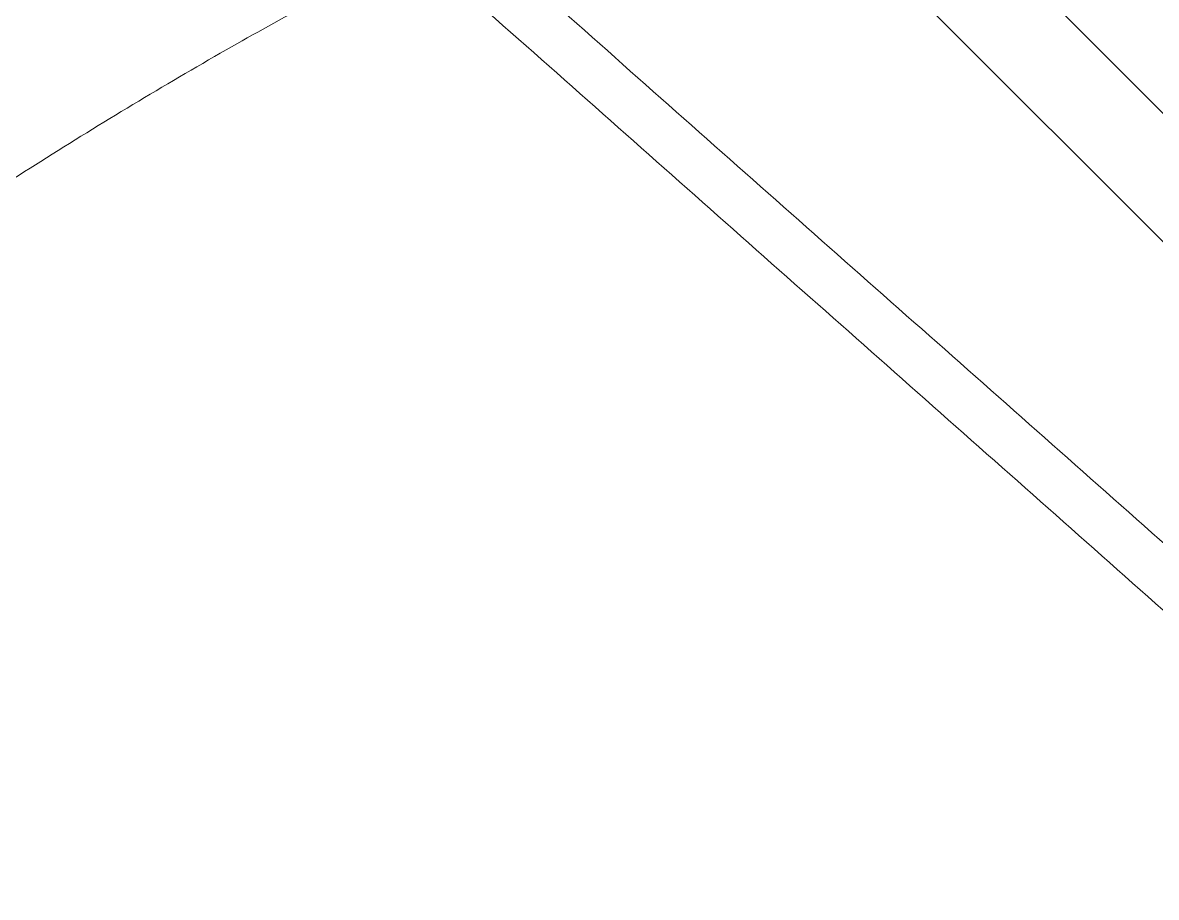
# Model space of a CAD drawing. Header units: millimetres. Extents: x 151130 to 215929, y 2134 to 34533.
# Drawn here: x 154953.4 to 155111.9, y 22583.8 to 22706 of the extents above; entities that cross this region are included whole.
import ezdxf

# ---------------------------------------------------------------- set-up
doc = ezdxf.new("R2010")
doc.units = ezdxf.units.MM
doc.layers.add('1', color=7, linetype='Continuous')

# ---------------------------------------------------------------- blocks, each defined once
blk = doc.blocks.new('SILLA GO 34006A')
at = {"layer": '1', "color": 0, "linetype": 'Continuous', "lineweight": 18}
for p, q in [((265.89, 392.78), (265.89, 84.53)), ((278.59, 84.53), (278.59, 392.78))]:
    blk.add_line(p, q, dxfattribs=at)
at = {"layer": '1', "color": 0, "linetype": 'Continuous', "lineweight": 13}
for points, knots in [([(193.2, 427.34), (193.13, 427.36), (192.9, 427.45), (192.4, 427.62), (191.62, 427.89), (190.55, 428.26), (189.18, 428.73), (187.88, 429.17), (186.7, 429.57), (185.74, 429.89), (184.73, 430.23), (183.65, 430.58), (181.07, 431.43), (177.12, 432.7), (171.14, 434.54), (164.58, 436.48), (157.36, 438.5), (151.22, 440.12), (146.15, 441.4), (142.11, 442.39), (137.96, 443.37), (133.71, 444.33), (129.35, 445.28), (124.89, 446.21), (120.32, 447.12), (115.65, 448.01), (110.87, 448.88), (106.03, 449.71), (100.99, 450.52), (95.64, 451.33), (89.81, 452.15), (84.83, 452.8), (80.84, 453.28), (78.03, 453.6), (75.21, 453.91), (72.39, 454.21), (69.56, 454.49), (66.74, 454.76), (63.92, 455.01), (61.41, 455.22), (59.21, 455.39), (57.33, 455.53), (55.45, 455.67), (53.57, 455.8), (51.69, 455.92), (49.82, 456.04), (47.94, 456.15), (46.07, 456.25), (44.2, 456.35), (42.32, 456.44), (40.45, 456.53), (38.74, 456.6), (37.18, 456.66), (35.81, 456.71), (34.47, 456.76), (33.16, 456.8), (31.88, 456.83), (30.64, 456.87), (29.43, 456.9), (28.25, 456.92), (27.11, 456.95), (26, 456.97), (24.92, 456.99), (23.88, 457), (22.87, 457.02), (21.89, 457.03), (20.95, 457.04), (20.03, 457.04), (19.16, 457.05), (18.31, 457.05), (17.5, 457.06), (16.73, 457.06), (16.22, 457.06), (15.97, 457.06)], [0, 0, 0, 0, 0.001193, 0.004085, 0.008677, 0.014969, 0.02296, 0.03265, 0.037908, 0.043511, 0.049457, 0.055747, 0.062381, 0.094481, 0.124698, 0.166463, 0.208026, 0.249389, 0.271894, 0.294946, 0.318546, 0.342693, 0.367389, 0.392633, 0.418425, 0.444767, 0.471657, 0.499097, 0.526414, 0.556373, 0.588972, 0.624213, 0.639919, 0.655625, 0.671331, 0.687037, 0.702743, 0.718449, 0.734155, 0.749861, 0.76031, 0.770752, 0.781187, 0.791614, 0.802033, 0.812444, 0.822848, 0.833244, 0.843632, 0.854013, 0.864385, 0.87475, 0.882559, 0.890184, 0.897624, 0.904879, 0.91195, 0.918837, 0.925539, 0.932056, 0.938389, 0.944538, 0.950502, 0.956282, 0.961877, 0.967288, 0.972514, 0.977556, 0.982414, 0.987087, 0.991576, 0.99588, 1, 1, 1, 1]), ([(241.94, 37.04), (241.71, 40.87), (241.48, 44.7), (241.13, 50.45), (241.01, 52.37), (240.78, 56.2), (240.66, 58.12), (240.31, 63.87), (240.08, 67.71), (239.62, 75.38), (239.38, 79.21), (238.92, 86.88), (238.68, 90.71), (238.22, 98.38), (237.99, 102.22), (237.64, 107.97), (237.52, 109.89), (237.29, 113.72), (237.17, 115.64), (236.82, 121.39), (236.59, 125.23), (236.12, 132.89), (235.89, 136.72), (235.54, 142.47), (235.42, 144.39), (235.19, 148.22), (235.07, 150.13), (234.72, 155.88), (234.49, 159.7), (234.03, 167.36), (233.79, 171.19), (233.33, 178.84), (233.09, 182.67), (232.63, 190.31), (232.4, 194.14), (231.93, 201.79), (231.7, 205.61), (231.23, 213.25), (231, 217.07), (230.3, 228.54), (229.83, 236.18), (228.9, 251.45), (228.44, 259.09), (227.51, 274.35), (227.04, 281.99), (226.11, 297.25), (225.64, 304.88), (224.71, 320.14), (224.25, 327.77), (223.32, 343.02), (222.85, 350.65), (221.92, 365.9), (221.46, 373.53), (220.95, 381.88), (220.9, 382.6), (220.86, 383.33)], [0, 0, 0, 0, 0.033124, 0.033124, 0.049685, 0.049685, 0.066247, 0.066247, 0.099371, 0.099371, 0.132494, 0.132494, 0.165618, 0.165618, 0.198741, 0.198741, 0.215303, 0.215303, 0.231865, 0.231865, 0.264988, 0.264988, 0.298112, 0.298112, 0.314674, 0.314674, 0.331236, 0.331236, 0.364359, 0.364359, 0.397483, 0.397483, 0.430606, 0.430606, 0.46373, 0.46373, 0.496853, 0.496853, 0.529977, 0.529977, 0.596224, 0.596224, 0.662471, 0.662471, 0.728718, 0.728718, 0.794965, 0.794965, 0.861212, 0.861212, 0.927459, 0.927459, 0.993707, 0.993707, 1, 1, 1, 1])]:
    blk.add_open_spline(points, degree=3, knots=knots, dxfattribs=at)
at = {"layer": '1', "color": 0, "linetype": 'Continuous', "lineweight": 18}
for points, knots in [([(15.97, 412.71), (25.29, 412.71), (44.86, 412.28), (75.61, 410.26), (105.94, 406.79), (135.39, 402.06), (163.48, 396.34), (186.94, 390.51), (200.97, 386.49), (205.3, 385.2)], [0, 0, 0, 0, 0.145172, 0.305485, 0.480807, 0.622053, 0.771552, 0.929187, 1, 1, 1, 1]), ([(249, 37.67), (248.77, 41.5), (248.54, 45.33), (248.07, 52.98), (247.84, 56.81), (247.37, 64.47), (247.13, 68.29), (246.67, 75.95), (246.43, 79.77), (245.97, 87.42), (245.73, 91.25), (245.27, 98.9), (245.03, 102.72), (244.33, 114.19), (243.87, 121.84), (242.93, 137.13), (242.47, 144.77), (241.77, 156.24), (241.54, 160.06), (241.07, 167.7), (240.84, 171.52), (240.49, 177.25), (240.37, 179.16), (240.14, 182.98), (240.02, 184.89), (239.67, 190.62), (239.44, 194.44), (238.97, 202.07), (238.74, 205.89), (238.27, 213.52), (238.04, 217.34), (237.57, 224.97), (237.34, 228.78), (236.87, 236.41), (236.64, 240.23), (235.94, 251.66), (235.47, 259.29), (234.54, 274.53), (234.08, 282.15), (233.15, 297.39), (232.68, 305.01), (231.75, 320.25), (231.28, 327.86), (230.35, 343.1), (229.89, 350.71), (228.96, 365.94), (228.49, 373.55), (227.89, 383.37), (227.76, 385.57), (227.62, 387.77)], [0, 0, 0, 0, 0.032703, 0.032703, 0.065407, 0.065407, 0.09811, 0.09811, 0.130813, 0.130813, 0.163516, 0.163516, 0.19622, 0.19622, 0.261626, 0.261626, 0.327033, 0.327033, 0.359736, 0.359736, 0.392439, 0.392439, 0.408791, 0.408791, 0.425142, 0.425142, 0.457846, 0.457846, 0.490549, 0.490549, 0.523252, 0.523252, 0.555955, 0.555955, 0.588659, 0.588659, 0.654065, 0.654065, 0.719472, 0.719472, 0.784878, 0.784878, 0.850285, 0.850285, 0.915691, 0.915691, 0.981098, 0.981098, 1, 1, 1, 1])]:
    blk.add_open_spline(points, degree=3, knots=knots, dxfattribs=at)
blk = doc.blocks.new('*U99')
at = {"rotation": 90}
blk.add_blockref('SILLA GO 34006A', (242.34, -654.52), dxfattribs=at)
blk = doc.blocks.new('*U100')
at = {"color": 0, "linetype": 'ByBlock', "lineweight": -2, "transparency": 16777216, "rotation": 270}
blk.add_blockref('*U99', (215634.73, 34084.22, -2977.12), dxfattribs=at)
blk = doc.blocks.new('MRC90')
at = {"color": 5, "rotation": 45}
blk.add_blockref('*U100', (-128356.18, -175660.78), dxfattribs=at)

msp = doc.modelspace()

# ---------------------------------------------------------------- block references
at = {"color": 5}
msp.add_blockref('MRC90', (155393, 22008.22), dxfattribs=at)

doc.saveas('drawing.dxf')
